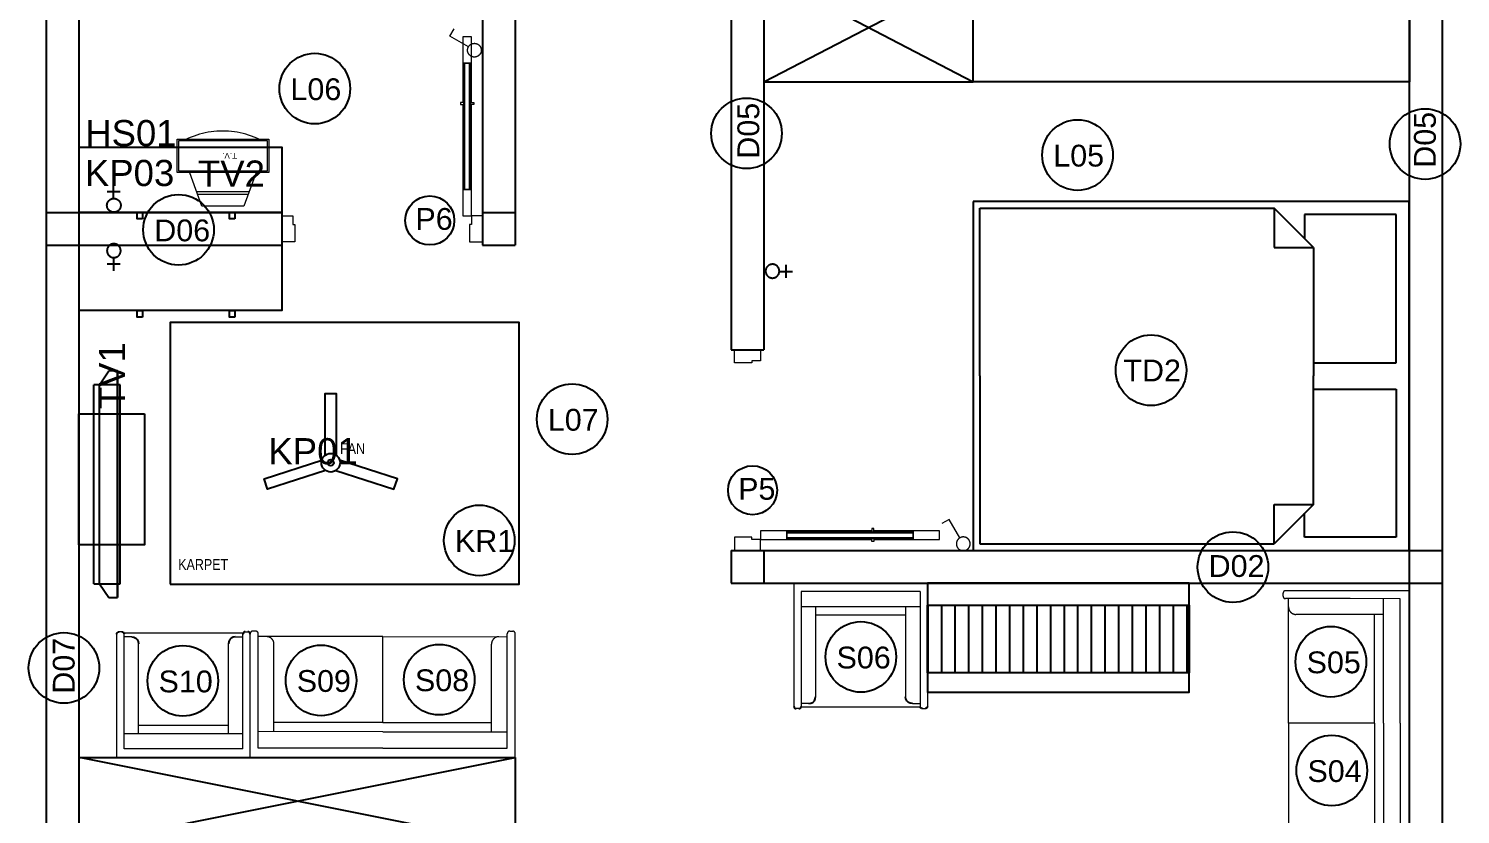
# Model space of a CAD drawing. Header units: centimetres. Extents: x -9 to 689, y 2 to 1997.
# Drawn here: x 6 to 663, y 686 to 1046 of the extents above; entities that cross this region are included whole.
import ezdxf

# ---------------------------------------------------------------- set-up
doc = ezdxf.new("R2010")
doc.units = ezdxf.units.CM
doc.header["$MEASUREMENT"] = 0
doc.linetypes.add('ACAD_ISO04W100', pattern=[30, 24, -3, 0, -3])
doc.layers.add('#SAKLAR', color=4, linetype='Continuous', lineweight=20)
doc.layers.add('ARS-KUSEN', color=25, linetype='Continuous', lineweight=9)
for name, color, linetype in [('#STOPKONTAK', 9, 'Continuous'), ('ARS-Dinding', 7, 'Continuous'), ('ARS-FURNITURE', 252, 'Continuous'), ('ARS-Perabot', 9, 'Continuous'), ('FURNITURE', 251, 'Continuous'), ('TEKS', 7, 'Continuous')]:
    doc.layers.add(name, color=color, linetype=linetype)
doc.styles.add('Helvetica Neue Regular', font='')
doc.styles.get("Standard").update_dxf_attribs({"font": 'arial.ttf'})
doc.styles.get('Helvetica Neue Regular').set_extended_font_data('Helvetica Neue')

# ---------------------------------------------------------------- blocks, each defined once
blk = doc.blocks.new('pintu 80')
at = {"layer": 'ARS-KUSEN'}
for points in [[(958.073, 3503.085), (958.573, 3503.085), (958.573, 3503.485), (958.673, 3503.485), (958.673, 3504.285), (958.073, 3504.285)], [(967.273, 3503.085), (966.773, 3503.085), (966.773, 3503.485), (966.673, 3503.485), (966.673, 3504.285), (967.273, 3504.285)], [(958.573, 3503.085), (958.573, 3501.885), (958.973, 3501.885), (958.973, 3503.085)], [(958.623, 3497.985), (958.623, 3497.885), (958.473, 3497.885), (958.473, 3497.985)], [(958.923, 3497.985), (958.923, 3497.885), (959.073, 3497.885), (959.073, 3497.985)], [(958.573, 3496.085), (958.573, 3494.885), (958.973, 3494.885), (958.973, 3496.085)]]:
    blk.add_lwpolyline(points, close=True, dxfattribs=at)
at = {"layer": 'ARS-KUSEN', "color": 16}
for points in [[(958.973, 3497.985), (958.973, 3501.885), (958.573, 3501.885), (958.573, 3497.985)], [(958.573, 3497.885), (958.573, 3496.085), (958.973, 3496.085), (958.973, 3497.885)]]:
    blk.add_lwpolyline(points, dxfattribs=at)
at = {"layer": 'ARS-KUSEN'}
for points in [[(958.623, 3501.885), (958.623, 3496.085)], [(958.663, 3501.885), (958.663, 3496.085)], [(958.883, 3501.885), (958.883, 3496.085)], [(958.923, 3501.885), (958.923, 3496.085)]]:
    blk.add_lwpolyline(points, dxfattribs=at)
blk = doc.blocks.new('MBN')
at = {"layer": 'FURNITURE', "lineweight": 13}
for points in [[(63630.1, -4994.8), (63612.7, -4986.8), (63595, -4979.4), (63577.1, -4972.6), (63558.9, -4966.4), (63540.6, -4960.8), (63522.1, -4955.9), (63503.4, -4951.6), (63484.5, -4948), (63465.6, -4945), (63446.6, -4942.7), (63427.5, -4941.1), (63408.3, -4940.1), (63389.2, -4939.7), (63370, -4940.1), (63350.9, -4941.1), (63331.8, -4942.7), (63312.7, -4945), (63293.8, -4948), (63275, -4951.6), (63256.3, -4955.9), (63237.8, -4960.8), (63219.4, -4966.4), (63201.3, -4972.6), (63183.4, -4979.4), (63165.7, -4986.8), (63148.3, -4994.8)], [(63091.7, -4992.3), (63691.7, -4992.3)], [(63091.7, -5212.3), (63091.7, -4992.3)], [(63100.5, -5002.3), (63680.5, -5002.3)], [(63100.5, -5202.3), (63100.5, -5002.3)], [(63680.5, -5002.3), (63680.5, -5202.3)], [(63691.7, -4992.3), (63691.7, -5212.3)], [(63691.7, -5212.3), (63091.7, -5212.3)], [(63680.5, -5202.3), (63100.5, -5202.3)], [(63252.5, -5432.5), (63172.5, -5213.8)], [(63608.9, -5212), (63527.5, -5432.5)], [(63562.5, -5338.8), (63217.2, -5338.8)], [(63556.1, -5356.4), (63223.6, -5356.4)], [(63527.5, -5432.5), (63252.5, -5432.5)]]:
    blk.add_lwpolyline(points, dxfattribs=at)
at = {"layer": 'FURNITURE', "lineweight": 13, "insert": (63483.2, -5083.3), "char_height": 38.26, "width": 253.837, "attachment_point": 7, "rotation": 180, "style": 'Helvetica Neue Regular'}
blk.add_mtext('T.V.', dxfattribs=at)
blk = doc.blocks.new('TV')
at = {"layer": 'FURNITURE'}
for points in [[(0.28, 55.99), (-4.57, 55.99)], [(0.28, 55.99), (-4.57, 55.99)], [(-4.57, 55.99), (-4.57, -74.01)], [(-4.57, 55.99), (-4.57, -74.01)], [(-4.57, -74.01), (-4.57, 55.99)], [(5.67, 48.07), (0.28, 55.99)], [(5.67, 48.07), (0.28, 55.99)], [(8.84, 48.07), (-6.16, 48.07)], [(8.84, 48.07), (-6.16, 48.07)], [(-6.16, 48.07), (-6.16, -66.08)], [(-6.16, 48.07), (-6.16, -66.08)], [(5.67, 48.07), (5.67, -66.08)], [(5.67, 48.07), (5.67, -66.08)], [(8.84, 48.07), (8.84, -66.08)], [(8.84, 48.07), (8.84, -66.08)], [(-6.16, -66.08), (8.84, -66.08)], [(-6.16, -66.08), (8.84, -66.08)], [(5.67, -66.08), (0.28, -74.01)], [(5.67, -66.08), (0.28, -74.01)], [(-4.57, -74.01), (0.28, -74.01)], [(-4.57, -74.01), (0.28, -74.01)]]:
    blk.add_lwpolyline(points, dxfattribs=at)
blk = doc.blocks.new('rak 1')
at = {"layer": 'ARS-Perabot'}
for p, q in [((1286.93, 3286.31), (1486.93, 3326.31)), ((1287.13, 3326.31), (1487.13, 3326.31)), ((1486.93, 3286.31), (1287.13, 3326.31))]:
    blk.add_line(p, q, dxfattribs=at)
blk.add_lwpolyline([(1486.93, 3326.31), (1486.93, 3286.31), (1286.93, 3286.31)], dxfattribs=at)
blk = doc.blocks.new('lemari baju 2')
at = {"layer": 'ARS-Perabot'}
blk.add_lwpolyline([(1696.93, 3686.31), (1896.93, 3686.31), (1896.93, 3636.31), (1696.93, 3636.31)], close=True, dxfattribs=at)
blk = doc.blocks.new('rak 2')
at = {"layer": 'ARS-Perabot'}
for p, q in [((1600.93, 3686.31), (1696.93, 3636.31)), ((1600.93, 3636.31), (1696.93, 3686.31))]:
    blk.add_line(p, q, dxfattribs=at)
blk.add_lwpolyline([(1696.93, 3686.31), (1600.93, 3686.31), (1600.93, 3636.31), (1696.93, 3636.31)], close=True, dxfattribs=at)
blk = doc.blocks.new('meja tamu')
at = {"layer": 'ARS-Perabot'}
blk.add_lwpolyline([(1795.93, 3406.31), (1675.93, 3406.31), (1675.93, 3356.31), (1795.93, 3356.31)], close=True, dxfattribs=at)
blk = doc.blocks.new('rak 3')
for points in [[(1316.04, 3528.34), (1313.6, 3528.34), (1313.6, 3531.31), (1316.04, 3531.31)], [(1358.42, 3528.34), (1355.98, 3528.34), (1355.98, 3531.31), (1358.42, 3531.31)]]:
    blk.add_lwpolyline(points, close=True)
at = {"layer": 'ARS-Perabot'}
blk.add_lwpolyline([(1286.93, 3561.31), (1379.93, 3561.31), (1379.93, 3531.31), (1286.93, 3531.31)], close=True, dxfattribs=at)
blk = doc.blocks.new('bed 150x200')
at = {"layer": 'FURNITURE', "linetype": 'Continuous'}
for points in [[(50, 6), (-110, 6)], [(-110, 6), (-110, -194)], [(-36, 0), (-104, 0)], [(-104, 0), (-104, -42)], [(-36, -38), (-36, 0)], [(-24, -38), (-24, 0)], [(-24, 0), (44, 0)], [(44, 0), (44, -42)], [(50, -194), (50, 6)], [(-89, -38), (-107, -56)], [(-89, -56), (-89, -38)], [(-89, -38), (-30, -38)], [(29, -38), (-30, -38)], [(29, -56), (29, -38)], [(29, -38), (47, -56)], [(-104, -42), (-93, -42)], [(44, -42), (33, -42)], [(-107, -191), (-107, -56)], [(-107, -56), (-89, -56)], [(47, -56), (29, -56)], [(47, -191), (47, -56)], [(-110, -194), (50, -194)], [(-30, -191), (-107, -191)], [(-30, -191), (47, -191)]]:
    blk.add_lwpolyline(points, dxfattribs=at)
blk = doc.blocks.new('SOFA 2')
at = {"layer": 'FURNITURE', "lineweight": 13}
for points in [[(-113.57, -35.89), (-113.56, 1.78)], [(-112.11, 3.22), (-112.16, 3.22), (-112.21, 3.22), (-112.26, 3.22), (-112.31, 3.21), (-112.36, 3.2), (-112.41, 3.19), (-112.46, 3.18), (-112.5, 3.17), (-112.55, 3.16), (-112.6, 3.14), (-112.64, 3.12), (-112.69, 3.11), (-112.73, 3.08), (-112.78, 3.06), (-112.82, 3.04), (-112.87, 3.01), (-112.91, 2.99), (-112.95, 2.96), (-112.99, 2.93), (-113.03, 2.9), (-113.06, 2.87), (-113.1, 2.84), (-113.14, 2.8), (-113.17, 2.77), (-113.2, 2.73), (-113.23, 2.69), (-113.27, 2.65), (-113.29, 2.61), (-113.32, 2.57), (-113.35, 2.53), (-113.37, 2.49), (-113.4, 2.45), (-113.42, 2.4), (-113.44, 2.36), (-113.46, 2.31), (-113.48, 2.26), (-113.49, 2.22), (-113.51, 2.17), (-113.52, 2.12), (-113.53, 2.07), (-113.54, 2.03), (-113.55, 1.98), (-113.55, 1.93), (-113.56, 1.88), (-113.56, 1.83), (-113.56, 1.78)], [(-110.36, 3.22), (-112.11, 3.22)], [(-108.91, 1.78), (-108.91, 1.83), (-108.92, 1.88), (-108.92, 1.93), (-108.93, 1.98), (-108.93, 2.03), (-108.94, 2.07), (-108.95, 2.12), (-108.97, 2.17), (-108.98, 2.22), (-109, 2.26), (-109.01, 2.31), (-109.03, 2.36), (-109.05, 2.4), (-109.07, 2.44), (-109.1, 2.49), (-109.12, 2.53), (-109.15, 2.57), (-109.18, 2.61), (-109.21, 2.65), (-109.24, 2.69), (-109.27, 2.73), (-109.3, 2.77), (-109.34, 2.8), (-109.37, 2.84), (-109.41, 2.87), (-109.45, 2.9), (-109.48, 2.93), (-109.52, 2.96), (-109.56, 2.99), (-109.61, 3.01), (-109.65, 3.04), (-109.69, 3.06), (-109.74, 3.08), (-109.78, 3.1), (-109.83, 3.12), (-109.87, 3.14), (-109.92, 3.16), (-109.97, 3.17), (-110.01, 3.18), (-110.06, 3.19), (-110.11, 3.2), (-110.16, 3.21), (-110.21, 3.22), (-110.26, 3.22), (-110.31, 3.22), (-110.36, 3.22)], [(-108.92, -35.89), (-108.91, 1.78)], [(-36.3, 0.01), (-108.91, 0.03)], [(-99.72, -4.31), (-99.72, -4.16), (-99.73, -4.01), (-99.74, -3.86), (-99.76, -3.72), (-99.78, -3.57), (-99.81, -3.42), (-99.84, -3.28), (-99.88, -3.14), (-99.92, -3), (-99.97, -2.86), (-100.02, -2.72), (-100.08, -2.58), (-100.14, -2.45), (-100.2, -2.31), (-100.27, -2.18), (-100.35, -2.06), (-100.43, -1.93), (-100.51, -1.81), (-100.6, -1.69), (-100.69, -1.57), (-100.78, -1.46), (-100.88, -1.35), (-100.99, -1.24), (-101.09, -1.14), (-101.2, -1.04), (-101.32, -0.95), (-101.43, -0.85), (-101.55, -0.77), (-101.67, -0.68), (-101.8, -0.6), (-101.93, -0.53), (-102.06, -0.46), (-102.19, -0.39), (-102.32, -0.33), (-102.46, -0.28), (-102.6, -0.22), (-102.74, -0.18), (-102.88, -0.13), (-103.02, -0.1), (-103.17, -0.06), (-103.31, -0.04), (-103.46, -0.01), (-103.61, 0), (-103.75, 0.02), (-103.9, 0.02), (-104.05, 0.03)], [(-36.31, -35.91), (-36.3, 0.01)], [(-36.3, 0.01), (36.3, -0.01)], [(37.75, 3.19), (37.7, 3.19), (37.65, 3.18), (37.6, 3.18), (37.55, 3.17), (37.5, 3.17), (37.46, 3.16), (37.41, 3.14), (37.36, 3.13), (37.31, 3.12), (37.27, 3.1), (37.22, 3.09), (37.17, 3.07), (37.13, 3.05), (37.08, 3.02), (37.04, 3), (37, 2.98), (36.96, 2.95), (36.92, 2.92), (36.88, 2.89), (36.84, 2.86), (36.8, 2.83), (36.76, 2.8), (36.73, 2.76), (36.69, 2.73), (36.66, 2.69), (36.63, 2.65), (36.6, 2.61), (36.57, 2.58), (36.54, 2.53), (36.52, 2.49), (36.49, 2.45), (36.47, 2.41), (36.44, 2.36), (36.42, 2.32), (36.41, 2.27), (36.39, 2.23), (36.37, 2.18), (36.36, 2.13), (36.35, 2.08), (36.34, 2.04), (36.33, 1.99), (36.32, 1.94), (36.31, 1.89), (36.31, 1.84), (36.31, 1.79), (36.3, 1.74)], [(36.3, -35.93), (36.3, 1.74)], [(37.75, 3.19), (39.51, 3.19)], [(40.95, 1.74), (40.95, 1.79), (40.95, 1.84), (40.94, 1.89), (40.94, 1.94), (40.93, 1.99), (40.92, 2.04), (40.91, 2.08), (40.9, 2.13), (40.88, 2.18), (40.87, 2.22), (40.85, 2.27), (40.83, 2.32), (40.81, 2.36), (40.79, 2.41), (40.77, 2.45), (40.74, 2.49), (40.71, 2.53), (40.69, 2.57), (40.66, 2.61), (40.63, 2.65), (40.6, 2.69), (40.56, 2.73), (40.53, 2.76), (40.49, 2.8), (40.46, 2.83), (40.42, 2.86), (40.38, 2.89), (40.34, 2.92), (40.3, 2.95), (40.26, 2.98), (40.22, 3), (40.17, 3.02), (40.13, 3.05), (40.08, 3.07), (40.04, 3.08), (39.99, 3.1), (39.94, 3.12), (39.9, 3.13), (39.85, 3.14), (39.8, 3.16), (39.75, 3.16), (39.7, 3.17), (39.66, 3.18), (39.61, 3.18), (39.56, 3.18), (39.51, 3.19)], [(40.94, -35.93), (40.95, 1.74)], [(-99.73, -35.9), (-99.72, -4.31)], [(27.1, -35.93), (27.11, -4.34)], [(31.44, -0.01), (31.29, -0.01), (31.14, -0.02), (31, -0.03), (30.85, -0.05), (30.7, -0.07), (30.56, -0.1), (30.41, -0.13), (30.27, -0.17), (30.13, -0.21), (29.99, -0.26), (29.85, -0.31), (29.71, -0.37), (29.58, -0.43), (29.45, -0.49), (29.32, -0.56), (29.19, -0.64), (29.06, -0.72), (28.94, -0.8), (28.82, -0.89), (28.71, -0.98), (28.59, -1.07), (28.48, -1.17), (28.38, -1.28), (28.27, -1.38), (28.17, -1.49), (28.08, -1.61), (27.99, -1.72), (27.9, -1.84), (27.82, -1.96), (27.74, -2.09), (27.66, -2.22), (27.59, -2.35), (27.53, -2.48), (27.47, -2.61), (27.41, -2.75), (27.36, -2.89), (27.31, -3.03), (27.27, -3.17), (27.23, -3.31), (27.2, -3.46), (27.17, -3.6), (27.15, -3.75), (27.13, -3.9), (27.12, -4.04), (27.11, -4.19), (27.11, -4.34)], [(-113.58, -70.44), (-113.57, -35.89)], [(-108.93, -65.01), (-108.92, -35.89)], [(-99.73, -55.41), (-99.73, -35.9)], [(-36.32, -50.09), (-36.31, -35.91)], [(27.09, -55.44), (27.1, -35.93)], [(36.29, -65.04), (36.3, -35.93)], [(40.93, -70.48), (40.94, -35.93)], [(-36.32, -50.09), (-99.73, -50.08)], [(-36.32, -55.43), (-108.93, -55.41)], [(-36.32, -50.09), (27.1, -50.11)], [(-36.32, -55.43), (36.29, -55.44)], [(-36.32, -65.02), (-108.93, -65.01)], [(-36.32, -65.02), (36.29, -65.04)], [(-36.32, -70.46), (-113.58, -70.44)], [(-36.32, -70.46), (40.93, -70.48)]]:
    blk.add_lwpolyline(points, dxfattribs=at)
blk = doc.blocks.new('SOFA 1')
at = {"layer": 'FURNITURE', "lineweight": 13}
for points in [[(-53.51, 13.84), (-53.51, -71.16)], [(-53.51, 13.84), (-18.93, 13.84)], [(-48.07, 9.2), (-48.07, -66.51)], [(-48.07, 9.2), (-18.93, 9.2)], [(-38.47, 9.2), (-38.47, -66.51)], [(-18.96, 13.84), (25.04, 13.84)], [(-18.96, 9.2), (25.04, 9.2)], [(23.29, 4.33), (23.29, 9.2)], [(25.62, 9.32), (25.62, -66.65)], [(26.49, 10.64), (26.49, 12.4)], [(-18.96, 0), (18.96, 0)], [(-38.47, 0), (-18.96, 0)], [(-33.14, 0), (-33.14, -57.32)], [(-38.47, -57.32), (-18.96, -57.32)], [(-18.96, -57.32), (18.96, -57.32)], [(23.29, -61.65), (23.29, -66.51)], [(-53.51, -71.16), (-18.96, -71.16)], [(-48.07, -66.51), (-18.96, -66.51)], [(-18.96, -66.51), (25.04, -66.51)], [(-18.96, -71.16), (25.04, -71.16)], [(26.49, -67.96), (26.49, -69.71)]]:
    blk.add_lwpolyline(points, dxfattribs=at)
at = {"layer": 'FURNITURE'}
for points in [[(25.04, 13.84), (25.49, 13.77)], [(25.49, 9.27), (25.04, 9.2)], [(25.49, 13.77), (25.89, 13.57)], [(25.89, 9.47), (25.49, 9.27)], [(25.89, 13.57), (26.21, 13.25)], [(26.21, 9.79), (25.89, 9.47)], [(26.21, 13.25), (26.42, 12.84)], [(26.42, 10.19), (26.21, 9.79)], [(26.42, 12.84), (26.49, 12.4)], [(26.49, 10.64), (26.42, 10.19)], [(20.3, 0.21), (18.96, 0)], [(21.51, 0.83), (20.3, 0.21)], [(22.47, 1.79), (21.51, 0.83)], [(23.08, 2.99), (22.47, 1.79)], [(23.29, 4.33), (23.08, 2.99)], [(20.3, -57.53), (18.96, -57.32)], [(21.51, -58.14), (20.3, -57.53)], [(22.47, -59.1), (21.51, -58.14)], [(23.08, -60.31), (22.47, -59.1)], [(23.29, -61.65), (23.08, -60.31)], [(25.49, -66.58), (25.04, -66.51)], [(25.04, -71.16), (25.49, -71.09)], [(25.89, -66.79), (25.49, -66.58)], [(25.49, -71.09), (25.89, -70.88)], [(26.21, -67.11), (25.89, -66.79)], [(25.89, -70.88), (26.21, -70.56)], [(26.42, -67.51), (26.21, -67.11)], [(26.21, -70.56), (26.42, -70.16)], [(26.49, -67.96), (26.42, -67.51)], [(26.42, -70.16), (26.49, -69.71)]]:
    blk.add_lwpolyline(points, dxfattribs=at)

msp = doc.modelspace()

# ---------------------------------------------------------------- hatches: boundary and pattern name
at = {"layer": 'ARS-FURNITURE'}
h = msp.add_hatch(dxfattribs=at)
h.set_pattern_fill('ANSI31', color=256, scale=50, angle=45)
h.paths.add_polyline_path([(538.43, 750.42), (538.43, 781.46), (418.43, 781.46), (418.43, 750.42)])

# ---------------------------------------------------------------- linework, layer by layer
at = {"layer": '#SAKLAR'}
for points in [[(199.51, 1042.6), (201.41, 1045.87)], [(208.01, 1037.67), (199.51, 1042.6)], [(428.4, 820.89), (425.13, 818.99)], [(433.33, 812.39), (428.4, 820.89)]]:
    msp.add_lwpolyline(points, dxfattribs=at)
for points in [[(210.74, 1032.94), (210.63, 1032.94), (210.52, 1032.94), (210.41, 1032.95), (210.3, 1032.97), (210.2, 1032.98), (210.09, 1033.01), (209.98, 1033.03), (209.88, 1033.06), (209.77, 1033.09), (209.67, 1033.13), (209.56, 1033.16), (209.46, 1033.21), (209.36, 1033.25), (209.27, 1033.3), (209.17, 1033.36), (209.08, 1033.41), (208.98, 1033.47), (208.9, 1033.53), (208.81, 1033.6), (208.72, 1033.67), (208.64, 1033.74), (208.56, 1033.81), (208.48, 1033.89), (208.41, 1033.97), (208.33, 1034.05), (208.27, 1034.14), (208.2, 1034.23), (208.14, 1034.32), (208.08, 1034.41), (208.02, 1034.5), (207.97, 1034.6), (207.92, 1034.69), (207.87, 1034.79), (207.83, 1034.89), (207.79, 1035), (207.75, 1035.1), (207.72, 1035.2), (207.69, 1035.31), (207.66, 1035.42), (207.64, 1035.52), (207.62, 1035.63), (207.61, 1035.74), (207.6, 1035.85), (207.59, 1035.96), (207.59, 1036.07), (207.59, 1036.18), (207.6, 1036.29), (207.6, 1036.4), (207.62, 1036.5), (207.63, 1036.61), (207.65, 1036.72), (207.68, 1036.83), (207.7, 1036.93), (207.73, 1037.04), (207.77, 1037.14), (207.81, 1037.24), (207.85, 1037.35), (207.89, 1037.45), (207.94, 1037.54), (208, 1037.64), (208.05, 1037.73), (208.11, 1037.83), (208.17, 1037.92), (208.24, 1038.01), (208.3, 1038.09), (208.38, 1038.17), (208.45, 1038.26), (208.53, 1038.33), (208.6, 1038.41), (208.69, 1038.48), (208.77, 1038.55), (208.86, 1038.62), (208.95, 1038.68), (209.04, 1038.74), (209.13, 1038.8), (209.23, 1038.86), (209.32, 1038.91), (209.42, 1038.96), (209.52, 1039), (209.62, 1039.04), (209.73, 1039.08), (209.83, 1039.11), (209.94, 1039.14), (210.04, 1039.17), (210.15, 1039.19), (210.26, 1039.21), (210.37, 1039.22), (210.47, 1039.23), (210.58, 1039.24), (210.69, 1039.25), (210.8, 1039.25), (210.91, 1039.24), (211.02, 1039.23), (211.13, 1039.22), (211.24, 1039.21), (211.35, 1039.19), (211.45, 1039.16), (211.56, 1039.14), (211.67, 1039.11), (211.77, 1039.07), (211.87, 1039.04), (211.97, 1039), (212.07, 1038.95), (212.17, 1038.9), (212.27, 1038.85), (212.36, 1038.8), (212.46, 1038.74), (212.55, 1038.68), (212.64, 1038.61), (212.72, 1038.55), (212.81, 1038.48), (212.89, 1038.4), (212.97, 1038.33), (213.04, 1038.25), (213.12, 1038.17), (213.19, 1038.09), (213.26, 1038), (213.32, 1037.91), (213.38, 1037.82), (213.44, 1037.73), (213.5, 1037.63), (213.55, 1037.54), (213.6, 1037.44), (213.64, 1037.34), (213.68, 1037.24), (213.72, 1037.13), (213.76, 1037.03), (213.79, 1036.93), (213.81, 1036.82), (213.84, 1036.71), (213.86, 1036.6), (213.87, 1036.5), (213.88, 1036.39), (213.89, 1036.28), (213.9, 1036.17), (213.9, 1036.06), (213.9, 1035.95), (213.89, 1035.84), (213.88, 1035.73), (213.86, 1035.62), (213.85, 1035.52), (213.82, 1035.41), (213.8, 1035.3), (213.77, 1035.2), (213.74, 1035.09), (213.7, 1034.99), (213.66, 1034.89), (213.62, 1034.79), (213.57, 1034.69), (213.52, 1034.59), (213.46, 1034.49), (213.41, 1034.4), (213.35, 1034.31), (213.28, 1034.22), (213.22, 1034.13), (213.15, 1034.05), (213.08, 1033.97), (213, 1033.89), (212.92, 1033.81), (212.84, 1033.74), (212.76, 1033.66), (212.67, 1033.6), (212.59, 1033.53), (212.5, 1033.47), (212.4, 1033.41), (212.31, 1033.35), (212.21, 1033.3), (212.12, 1033.25), (212.02, 1033.2), (211.92, 1033.16), (211.81, 1033.12), (211.71, 1033.09), (211.6, 1033.06), (211.5, 1033.03), (211.39, 1033), (211.28, 1032.98), (211.18, 1032.97), (211.07, 1032.95), (210.96, 1032.94), (210.85, 1032.94)], [(438.07, 809.66), (438.07, 809.77), (438.06, 809.88), (438.05, 809.99), (438.04, 810.1), (438.02, 810.21), (438, 810.31), (437.98, 810.42), (437.95, 810.53), (437.92, 810.63), (437.88, 810.73), (437.84, 810.84), (437.8, 810.94), (437.75, 811.04), (437.7, 811.13), (437.65, 811.23), (437.59, 811.32), (437.53, 811.42), (437.47, 811.51), (437.41, 811.59), (437.34, 811.68), (437.26, 811.76), (437.19, 811.84), (437.11, 811.92), (437.03, 811.99), (436.95, 812.07), (436.87, 812.14), (436.78, 812.2), (436.69, 812.27), (436.6, 812.33), (436.5, 812.38), (436.41, 812.44), (436.31, 812.49), (436.21, 812.53), (436.11, 812.58), (436.01, 812.62), (435.91, 812.65), (435.8, 812.68), (435.7, 812.71), (435.59, 812.74), (435.48, 812.76), (435.37, 812.78), (435.27, 812.79), (435.16, 812.8), (435.05, 812.81), (434.94, 812.81), (434.83, 812.81), (434.72, 812.81), (434.61, 812.8), (434.5, 812.79), (434.39, 812.77), (434.28, 812.75), (434.18, 812.73), (434.07, 812.7), (433.97, 812.67), (433.86, 812.63), (433.76, 812.59), (433.66, 812.55), (433.56, 812.51), (433.46, 812.46), (433.37, 812.41), (433.27, 812.35), (433.18, 812.29), (433.09, 812.23), (433, 812.16), (432.91, 812.1), (432.83, 812.03), (432.75, 811.95), (432.67, 811.88), (432.6, 811.8), (432.52, 811.71), (432.45, 811.63), (432.39, 811.54), (432.32, 811.45), (432.26, 811.36), (432.2, 811.27), (432.15, 811.18), (432.1, 811.08), (432.05, 810.98), (432.01, 810.88), (431.97, 810.78), (431.93, 810.68), (431.89, 810.57), (431.86, 810.47), (431.84, 810.36), (431.82, 810.25), (431.8, 810.14), (431.78, 810.04), (431.77, 809.93), (431.76, 809.82), (431.76, 809.71), (431.76, 809.6), (431.76, 809.49), (431.77, 809.38), (431.78, 809.27), (431.8, 809.16), (431.82, 809.05), (431.84, 808.95), (431.87, 808.84), (431.9, 808.74), (431.93, 808.63), (431.97, 808.53), (432.01, 808.43), (432.05, 808.33), (432.1, 808.23), (432.15, 808.13), (432.21, 808.04), (432.27, 807.94), (432.33, 807.85), (432.39, 807.76), (432.46, 807.68), (432.53, 807.59), (432.6, 807.51), (432.68, 807.43), (432.76, 807.36), (432.84, 807.28), (432.92, 807.21), (433.01, 807.15), (433.09, 807.08), (433.18, 807.02), (433.28, 806.96), (433.37, 806.91), (433.47, 806.85), (433.57, 806.8), (433.67, 806.76), (433.77, 806.72), (433.87, 806.68), (433.97, 806.65), (434.08, 806.61), (434.19, 806.59), (434.29, 806.56), (434.4, 806.54), (434.51, 806.53), (434.62, 806.52), (434.73, 806.51), (434.84, 806.5), (434.95, 806.5), (435.06, 806.51), (435.16, 806.51), (435.27, 806.52), (435.38, 806.54), (435.49, 806.56), (435.6, 806.58), (435.7, 806.6), (435.81, 806.63), (435.91, 806.67), (436.02, 806.7), (436.12, 806.74), (436.22, 806.79), (436.32, 806.83), (436.42, 806.88), (436.51, 806.94), (436.6, 806.99), (436.7, 807.05), (436.79, 807.12), (436.87, 807.18), (436.96, 807.25), (437.04, 807.33), (437.12, 807.4), (437.2, 807.48), (437.27, 807.56), (437.34, 807.64), (437.41, 807.73), (437.48, 807.82), (437.54, 807.91), (437.6, 808), (437.65, 808.09), (437.71, 808.19), (437.76, 808.29), (437.8, 808.38), (437.84, 808.49), (437.88, 808.59), (437.92, 808.69), (437.95, 808.8), (437.98, 808.9), (438, 809.01), (438.02, 809.12), (438.04, 809.22), (438.05, 809.33), (438.06, 809.44), (438.07, 809.55)]]:
    msp.add_lwpolyline(points, close=True, dxfattribs=at)
at = {"layer": '#STOPKONTAK', "color": 1}
for p, q in [((45.31, 968.06), (45.31, 974.06)), ((48.31, 971.06), (42.31, 971.06)), ((45.31, 940.96), (45.31, 934.96)), ((48.31, 937.96), (42.31, 937.96)), ((350.56, 934.64), (356.56, 934.64)), ((353.56, 937.64), (353.56, 931.64))]:
    msp.add_line(p, q, dxfattribs=at)
for points in [[(45.41, 961.76), (45.3, 961.76), (45.19, 961.76), (45.08, 961.77), (44.97, 961.79), (44.86, 961.8), (44.76, 961.83), (44.65, 961.85), (44.54, 961.88), (44.44, 961.91), (44.34, 961.95), (44.23, 961.99), (44.13, 962.03), (44.03, 962.07), (43.94, 962.12), (43.84, 962.18), (43.75, 962.23), (43.65, 962.29), (43.56, 962.36), (43.48, 962.42), (43.39, 962.49), (43.31, 962.56), (43.23, 962.64), (43.15, 962.71), (43.08, 962.79), (43, 962.88), (42.93, 962.96), (42.87, 963.05), (42.8, 963.14), (42.74, 963.23), (42.69, 963.32), (42.63, 963.42), (42.58, 963.51), (42.54, 963.61), (42.49, 963.71), (42.45, 963.82), (42.42, 963.92), (42.39, 964.02), (42.36, 964.13), (42.33, 964.24), (42.31, 964.34), (42.29, 964.45), (42.28, 964.56), (42.27, 964.67), (42.26, 964.78), (42.26, 964.89), (42.26, 965), (42.26, 965.11), (42.27, 965.22), (42.29, 965.33), (42.3, 965.43), (42.32, 965.54), (42.35, 965.65), (42.37, 965.75), (42.4, 965.86), (42.44, 965.96), (42.48, 966.07), (42.52, 966.17), (42.56, 966.27), (42.61, 966.36), (42.66, 966.46), (42.72, 966.56), (42.78, 966.65), (42.84, 966.74), (42.91, 966.83), (42.97, 966.91), (43.04, 967), (43.12, 967.08), (43.19, 967.15), (43.27, 967.23), (43.36, 967.3), (43.44, 967.37), (43.53, 967.44), (43.62, 967.5), (43.71, 967.57), (43.8, 967.62), (43.89, 967.68), (43.99, 967.73), (44.09, 967.78), (44.19, 967.82), (44.29, 967.86), (44.4, 967.9), (44.5, 967.93), (44.6, 967.96), (44.71, 967.99), (44.82, 968.01), (44.93, 968.03), (45.03, 968.04), (45.14, 968.06), (45.25, 968.06), (45.36, 968.07), (45.47, 968.07), (45.58, 968.06), (45.69, 968.05), (45.8, 968.04), (45.91, 968.03), (46.02, 968.01), (46.12, 967.99), (46.23, 967.96), (46.33, 967.93), (46.44, 967.9), (46.54, 967.86), (46.64, 967.82), (46.74, 967.77), (46.84, 967.72), (46.94, 967.67), (47.03, 967.62), (47.13, 967.56), (47.22, 967.5), (47.31, 967.44), (47.39, 967.37), (47.48, 967.3), (47.56, 967.23), (47.64, 967.15), (47.71, 967.07), (47.79, 966.99), (47.86, 966.91), (47.93, 966.82), (47.99, 966.73), (48.05, 966.64), (48.11, 966.55), (48.17, 966.45), (48.22, 966.36), (48.27, 966.26), (48.31, 966.16), (48.35, 966.06), (48.39, 965.96), (48.42, 965.85), (48.46, 965.75), (48.48, 965.64), (48.51, 965.53), (48.53, 965.43), (48.54, 965.32), (48.55, 965.21), (48.56, 965.1), (48.57, 964.99), (48.57, 964.88), (48.56, 964.77), (48.56, 964.66), (48.55, 964.55), (48.53, 964.44), (48.52, 964.34), (48.49, 964.23), (48.47, 964.12), (48.44, 964.02), (48.41, 963.91), (48.37, 963.81), (48.33, 963.71), (48.29, 963.61), (48.24, 963.51), (48.19, 963.41), (48.13, 963.32), (48.08, 963.22), (48.02, 963.13), (47.95, 963.04), (47.89, 962.95), (47.82, 962.87), (47.75, 962.79), (47.67, 962.71), (47.59, 962.63), (47.51, 962.56), (47.43, 962.48), (47.34, 962.42), (47.26, 962.35), (47.17, 962.29), (47.07, 962.23), (46.98, 962.17), (46.88, 962.12), (46.79, 962.07), (46.69, 962.02), (46.59, 961.98), (46.48, 961.94), (46.38, 961.91), (46.27, 961.88), (46.17, 961.85), (46.06, 961.82), (45.95, 961.8), (45.85, 961.79), (45.74, 961.77), (45.63, 961.76), (45.52, 961.76)], [(45.41, 947.27), (45.3, 947.27), (45.19, 947.26), (45.08, 947.25), (44.97, 947.24), (44.86, 947.22), (44.76, 947.2), (44.65, 947.18), (44.54, 947.15), (44.44, 947.12), (44.34, 947.08), (44.23, 947.04), (44.13, 947), (44.03, 946.95), (43.94, 946.9), (43.84, 946.85), (43.75, 946.8), (43.65, 946.74), (43.56, 946.67), (43.48, 946.61), (43.39, 946.54), (43.31, 946.47), (43.23, 946.39), (43.15, 946.32), (43.08, 946.24), (43, 946.15), (42.93, 946.07), (42.87, 945.98), (42.8, 945.89), (42.74, 945.8), (42.69, 945.71), (42.63, 945.61), (42.58, 945.51), (42.54, 945.42), (42.49, 945.31), (42.45, 945.21), (42.42, 945.11), (42.39, 945), (42.36, 944.9), (42.33, 944.79), (42.31, 944.69), (42.29, 944.58), (42.28, 944.47), (42.27, 944.36), (42.26, 944.25), (42.26, 944.14), (42.26, 944.03), (42.26, 943.92), (42.27, 943.81), (42.29, 943.7), (42.3, 943.6), (42.32, 943.49), (42.35, 943.38), (42.37, 943.27), (42.4, 943.17), (42.44, 943.07), (42.48, 942.96), (42.52, 942.86), (42.56, 942.76), (42.61, 942.66), (42.66, 942.57), (42.72, 942.47), (42.78, 942.38), (42.84, 942.29), (42.91, 942.2), (42.97, 942.12), (43.04, 942.03), (43.12, 941.95), (43.19, 941.87), (43.27, 941.8), (43.36, 941.73), (43.44, 941.66), (43.53, 941.59), (43.62, 941.52), (43.71, 941.46), (43.8, 941.41), (43.89, 941.35), (43.99, 941.3), (44.09, 941.25), (44.19, 941.21), (44.29, 941.17), (44.4, 941.13), (44.5, 941.1), (44.6, 941.07), (44.71, 941.04), (44.82, 941.02), (44.93, 941), (45.03, 940.99), (45.14, 940.97), (45.25, 940.97), (45.36, 940.96), (45.47, 940.96), (45.58, 940.97), (45.69, 940.97), (45.8, 940.99), (45.91, 941), (46.02, 941.02), (46.12, 941.04), (46.23, 941.07), (46.33, 941.1), (46.44, 941.13), (46.54, 941.17), (46.64, 941.21), (46.74, 941.26), (46.84, 941.3), (46.94, 941.36), (47.03, 941.41), (47.13, 941.47), (47.22, 941.53), (47.31, 941.59), (47.39, 941.66), (47.48, 941.73), (47.56, 941.8), (47.64, 941.88), (47.71, 941.96), (47.79, 942.04), (47.86, 942.12), (47.93, 942.21), (47.99, 942.3), (48.05, 942.39), (48.11, 942.48), (48.17, 942.57), (48.22, 942.67), (48.27, 942.77), (48.31, 942.87), (48.35, 942.97), (48.39, 943.07), (48.42, 943.18), (48.46, 943.28), (48.48, 943.39), (48.51, 943.5), (48.53, 943.6), (48.54, 943.71), (48.55, 943.82), (48.56, 943.93), (48.57, 944.04), (48.57, 944.15), (48.56, 944.26), (48.56, 944.37), (48.55, 944.48), (48.53, 944.58), (48.52, 944.69), (48.49, 944.8), (48.47, 944.91), (48.44, 945.01), (48.41, 945.12), (48.37, 945.22), (48.33, 945.32), (48.29, 945.42), (48.24, 945.52), (48.19, 945.62), (48.13, 945.71), (48.08, 945.81), (48.02, 945.9), (47.95, 945.99), (47.89, 946.08), (47.82, 946.16), (47.75, 946.24), (47.67, 946.32), (47.59, 946.4), (47.51, 946.47), (47.43, 946.54), (47.34, 946.61), (47.26, 946.68), (47.17, 946.74), (47.07, 946.8), (46.98, 946.86), (46.88, 946.91), (46.79, 946.96), (46.69, 947), (46.59, 947.05), (46.48, 947.09), (46.38, 947.12), (46.27, 947.15), (46.17, 947.18), (46.06, 947.2), (45.95, 947.23), (45.85, 947.24), (45.74, 947.26), (45.63, 947.26), (45.52, 947.27)], [(344.26, 934.74), (344.26, 934.63), (344.26, 934.52), (344.27, 934.41), (344.29, 934.3), (344.31, 934.19), (344.33, 934.08), (344.35, 933.98), (344.38, 933.87), (344.41, 933.77), (344.45, 933.66), (344.49, 933.56), (344.53, 933.46), (344.57, 933.36), (344.62, 933.26), (344.68, 933.17), (344.73, 933.07), (344.79, 932.98), (344.86, 932.89), (344.92, 932.8), (344.99, 932.72), (345.06, 932.64), (345.14, 932.56), (345.21, 932.48), (345.29, 932.4), (345.38, 932.33), (345.46, 932.26), (345.55, 932.2), (345.64, 932.13), (345.73, 932.07), (345.82, 932.02), (345.92, 931.96), (346.01, 931.91), (346.11, 931.86), (346.21, 931.82), (346.32, 931.78), (346.42, 931.75), (346.52, 931.71), (346.63, 931.68), (346.74, 931.66), (346.84, 931.64), (346.95, 931.62), (347.06, 931.61), (347.17, 931.59), (347.28, 931.59), (347.39, 931.59), (347.5, 931.59), (347.61, 931.59), (347.72, 931.6), (347.83, 931.61), (347.93, 931.63), (348.04, 931.65), (348.15, 931.67), (348.25, 931.7), (348.36, 931.73), (348.46, 931.77), (348.57, 931.8), (348.67, 931.85), (348.77, 931.89), (348.86, 931.94), (348.96, 931.99), (349.06, 932.05), (349.15, 932.11), (349.24, 932.17), (349.33, 932.23), (349.41, 932.3), (349.5, 932.37), (349.58, 932.45), (349.66, 932.52), (349.73, 932.6), (349.8, 932.68), (349.87, 932.77), (349.94, 932.85), (350, 932.94), (350.07, 933.03), (350.12, 933.13), (350.18, 933.22), (350.23, 933.32), (350.28, 933.42), (350.32, 933.52), (350.36, 933.62), (350.4, 933.72), (350.43, 933.83), (350.46, 933.93), (350.49, 934.04), (350.51, 934.15), (350.53, 934.25), (350.54, 934.36), (350.56, 934.47), (350.56, 934.58), (350.57, 934.69), (350.57, 934.8), (350.56, 934.91), (350.55, 935.02), (350.54, 935.13), (350.53, 935.24), (350.51, 935.34), (350.49, 935.45), (350.46, 935.56), (350.43, 935.66), (350.4, 935.77), (350.36, 935.87), (350.32, 935.97), (350.27, 936.07), (350.22, 936.17), (350.17, 936.27), (350.12, 936.36), (350.06, 936.45), (350, 936.54), (349.94, 936.63), (349.87, 936.72), (349.8, 936.8), (349.73, 936.89), (349.65, 936.96), (349.57, 937.04), (349.49, 937.11), (349.41, 937.19), (349.32, 937.25), (349.23, 937.32), (349.14, 937.38), (349.05, 937.44), (348.95, 937.49), (348.86, 937.54), (348.76, 937.59), (348.66, 937.64), (348.56, 937.68), (348.46, 937.72), (348.35, 937.75), (348.25, 937.78), (348.14, 937.81), (348.03, 937.83), (347.93, 937.85), (347.82, 937.87), (347.71, 937.88), (347.6, 937.89), (347.49, 937.89), (347.38, 937.9), (347.27, 937.89), (347.16, 937.89), (347.05, 937.87), (346.94, 937.86), (346.84, 937.84), (346.73, 937.82), (346.62, 937.8), (346.52, 937.77), (346.41, 937.73), (346.31, 937.7), (346.21, 937.66), (346.11, 937.61), (346.01, 937.57), (345.91, 937.52), (345.82, 937.46), (345.72, 937.4), (345.63, 937.34), (345.54, 937.28), (345.45, 937.21), (345.37, 937.14), (345.29, 937.07), (345.21, 937), (345.13, 936.92), (345.06, 936.84), (344.98, 936.76), (344.92, 936.67), (344.85, 936.58), (344.79, 936.49), (344.73, 936.4), (344.67, 936.31), (344.62, 936.21), (344.57, 936.11), (344.53, 936.01), (344.48, 935.91), (344.44, 935.81), (344.41, 935.71), (344.38, 935.6), (344.35, 935.5), (344.32, 935.39), (344.3, 935.28), (344.29, 935.17), (344.27, 935.06), (344.26, 934.96), (344.26, 934.85)]]:
    msp.add_lwpolyline(points, close=True, dxfattribs=at)
msp.add_circle((387.93, 757.78), 16.19)
at = {"layer": 'ARS-Dinding'}
for p, q in [((639.43, 1996.65), (639.43, 351.65)), ((654.43, 1996.65), (654.43, 1.65)), ((14.43, 1889.65), (14.43, 351.65)), ((328.43, 1386.65), (328.43, 898.65)), ((343.43, 1386.65), (343.43, 898.65)), ((214.43, 1279.65), (214.43, 946.65)), ((229.43, 1279.65), (229.43, 946.65)), ((14.43, 961.65), (122.43, 961.65)), ((122.43, 961.65), (122.43, 946.65)), ((214.43, 961.65), (229.43, 961.65)), ((14.43, 946.65), (122.43, 946.65)), ((214.43, 946.65), (229.43, 946.65)), ((328.43, 898.65), (343.43, 898.65)), ((328.43, 806.65), (328.43, 791.65)), ((328.43, 806.65), (654.43, 806.65)), ((343.43, 806.65), (343.43, 791.65)), ((328.43, 791.65), (654.43, 791.65))]:
    msp.add_line(p, q, dxfattribs=at)
at = {"layer": 'ARS-FURNITURE'}
msp.add_line((29.43, 1889.65), (29.43, 351.65), dxfattribs=at)
for points in [[(71.3, 791.15), (231.3, 791.15), (231.3, 911.15), (71.3, 911.15)], [(59.43, 869.24), (59.43, 809.24), (29.43, 809.24), (29.43, 869.24)], [(418.43, 781.46), (538.43, 781.46), (538.43, 750.42), (418.43, 750.42)]]:
    msp.add_lwpolyline(points, close=True, dxfattribs=at)
at = {"layer": 'ARS-Perabot'}
for points in [[(142.31, 850.29), (142.31, 878.57), (147.31, 878.57), (147.31, 850.35)], [(142.43, 843.33), (115.84, 834.69), (114.29, 839.45), (140.75, 848.04)], [(147.27, 843.33), (173.86, 834.69), (175.41, 839.45), (148.95, 848.04)]]:
    msp.add_lwpolyline(points, dxfattribs=at)
for radius in [4.27, 1.44]:
    msp.add_circle((144.85, 846.85), radius, dxfattribs=at)
at = {"layer": 'TEKS', "color": 5}
for centre in [(137.53, 1018.47), (335.51, 997.96), (646.65, 993.04), (487.31, 988), (75.09, 953.71), (255.55, 866.84), (558.55, 798.97), (22.52, 752.72)]:
    msp.add_circle(centre, 16.19, dxfattribs=at)
at = {"layer": 'TEKS'}
for centre, radius in [((190.28, 958.01), 11.25), ((521, 889.29), 16.19), ((338.3, 834.21), 11.25), ((212.97, 811.23), 16.19), ((603.48, 755.57), 16.19), ((77.05, 746.81), 16.19), ((140.42, 747.02), 16.19), ((194.61, 747.34), 16.19), ((603.87, 705.69), 16.19)]:
    msp.add_circle(centre, radius, dxfattribs=at)

# ---------------------------------------------------------------- block references
at = {"layer": 'ARS-FURNITURE'}
for name, p, xscale, yscale, zscale in [('MBN', (-4341.9, 1344.79), 0.06999999999999999, 0.06999999999999999, 0.06999999999999999), ('SOFA 2', (197.25, 767.07), 0.7863568687413762, 0.7863568687413762, 0.7863568687413762)]:
    msp.add_blockref(name, p, dxfattribs=dict(at, xscale=xscale, yscale=yscale, zscale=zscale))
for name, p in [('rak 3', (-1257.49, -2569.66)), ('rak 3', (-1257.49, -2614.66)), ('meja tamu', (-1257.49, -2614.66)), ('rak 1', (-1257.49, -2614.66))]:
    msp.add_blockref(name, p, dxfattribs=at)
at = {"layer": 'ARS-FURNITURE', "color": 6, "linetype": 'ACAD_ISO04W100', "rotation": 270}
msp.add_blockref('bed 150x200', (633.43, 856.65), dxfattribs=at)
at = {"layer": 'ARS-FURNITURE', "color": 6, "yscale": 0.72, "zscale": 0.72, "rotation": 270}
for p, xscale in [((408.47, 753.12), 0.72), ((97.97, 750.21), -0.72)]:
    msp.add_blockref('SOFA 1', p, dxfattribs=dict(at, xscale=xscale))
at = {"layer": 'ARS-FURNITURE', "xscale": 0.7863568687413762, "yscale": 0.7863568687413762, "zscale": 0.7863568687413762, "rotation": 90.00000000006945}
msp.add_blockref('SOFA 2', (584.04, 755.96), dxfattribs=at)
at = {"layer": 'ARS-Perabot'}
for name in ['rak 2', 'lemari baju 2']:
    msp.add_blockref(name, (-1257.49, -2614.66), dxfattribs=at)
at = {"layer": 'ARS-Perabot', "xscale": 10, "yscale": 10, "zscale": 10}
for p, rotation in [((9795.16, 35991), 180), ((35372.78, -8774.08), 90)]:
    msp.add_blockref('pintu 80', p, dxfattribs=dict(at, rotation=rotation))
at = {"layer": 'FURNITURE', "xscale": 0.8, "yscale": 0.8, "zscale": 0.8, "rotation": 180}
msp.add_blockref('TV', (43.37, 829.78), dxfattribs=at)

# ---------------------------------------------------------------- texts
at = {"insert": (376.79, 762.5), "char_height": 10, "attachment_point": 1}
msp.add_mtext_dynamic_manual_height_columns('S06', width=29.6432, gutter_width=1, heights=[0], dxfattribs=at)
at = {"layer": 'ARS-FURNITURE', "insert": (74.92, 802.68), "char_height": 5, "attachment_point": 1}
msp.add_mtext_dynamic_manual_height_columns('{\\fTechnic|b0|i0|c2|p2;KARPET }', width=45.876, gutter_width=12.5, heights=[0], dxfattribs=at)
at = {"layer": 'ARS-Perabot', "insert": (149.15, 855.81), "char_height": 5, "attachment_point": 1}
msp.add_mtext_dynamic_manual_height_columns('{\\fTechnicLite|b0|i0|c2|p2;FAN }', width=18, gutter_width=1, heights=[0], dxfattribs=at)
at = {"layer": 'TEKS', "char_height": 10, "attachment_point": 1}
for s, insert in [('L06', (126.39, 1023.19)), ('L05', (476.17, 992.72)), ('D06', (63.95, 958.43)), ('P6', (183.67, 963.69)), ('TD2', (508.33, 894.17)), ('L07', (244.41, 871.56)), ('P5', (331.68, 839.89)), ('KR1', (201.83, 815.95)), ('D02', (547.41, 804.48)), ('S05', (592.34, 760.29)), ('S10', (65.91, 751.53)), ('S09', (129.27, 751.74)), ('S08', (183.47, 752.06)), ('S04', (592.73, 710.41))]:
    msp.add_mtext_dynamic_manual_height_columns(s, width=29.6432, gutter_width=1, heights=[0], dxfattribs=dict(at, insert=insert))
at = {"layer": 'TEKS', "char_height": 10, "attachment_point": 1, "rotation": 90}
for s, insert in [('D05', (331.34, 986.33)), ('D05', (641.57, 982.18)), ('D07', (17.42, 740.92))]:
    msp.add_mtext_dynamic_manual_height_columns(s, width=29.6432, gutter_width=1, heights=[0], dxfattribs=dict(at, insert=insert))
at = {"layer": 'TEKS', "color": 6, "char_height": 12, "attachment_point": 1}
for s, insert in [('HS01', (32.26, 1004.06)), ('KP03', (32.11, 985.77)), ('TV2', (83.97, 985.49)), ('KP01', (116.25, 858.13))]:
    msp.add_mtext_dynamic_manual_height_columns(s, width=29.6432, gutter_width=1, heights=[0], dxfattribs=dict(at, insert=insert))
at = {"layer": 'TEKS', "color": 6, "insert": (38.56, 871.4), "char_height": 12, "attachment_point": 1, "rotation": 90}
msp.add_mtext_dynamic_manual_height_columns('TV1', width=29.6432, gutter_width=1, heights=[0], dxfattribs=at)

doc.saveas('drawing.dxf')
